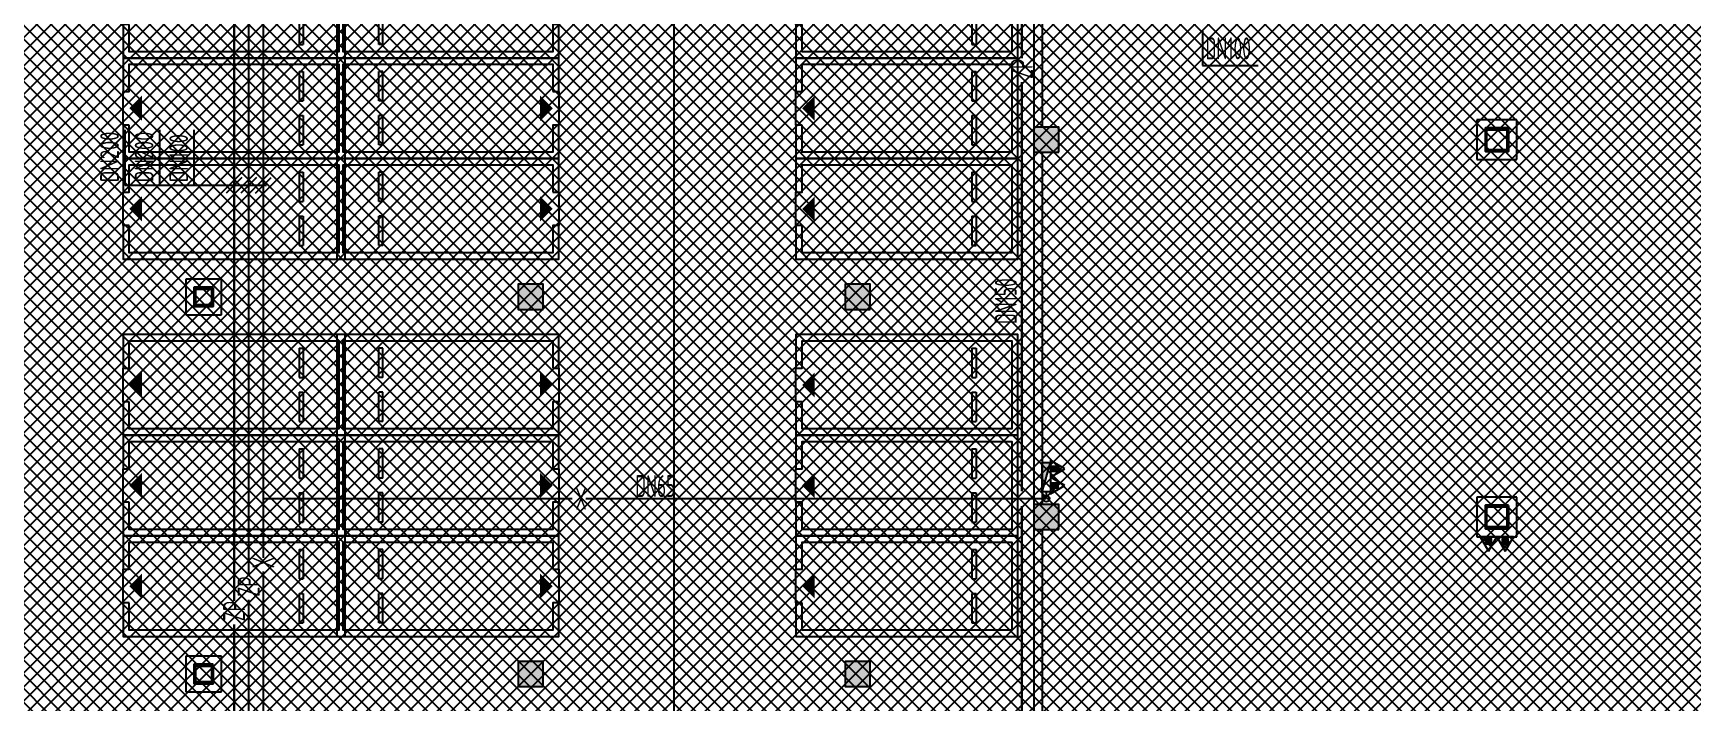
# Model space of a CAD drawing. Extents: x -2120532 to 1934524, y -1331911 to 424203.
# Drawn here: x -17677 to 21891, y -220923 to -204967 of the extents above; entities that cross this region are included whole.
import ezdxf

# ---------------------------------------------------------------- set-up
doc = ezdxf.new("R2010")
doc.units = 0
doc.header["$LTSCALE"] = 10
doc.linetypes.add('__DASH', pattern=[0.35, 0.25, -0.1])
for name, color, linetype in [('00-停车位', 67, 'Continuous'), ('A-COLUMN', 8, 'Continuous'), ('A-WALL', 2, 'Continuous'), ('PUB_HATCH', 8, 'Continuous'), ('S-柱', 51, 'Continuous'), ('S-柱-填充', 8, 'Continuous'), ('W-DIM_压力废', 3, 'Continuous'), ('W-DIM_喷淋', 3, 'Continuous'), ('W-DIM_消防', 3, 'Continuous'), ('W-EQUIP_消火栓', 7, 'Continuous'), ('W-EQUIP_灭火器', 7, 'Continuous'), ('W-PIPE-喷淋中', 6, 'Continuous'), ('W-PIPE-消防', 1, 'Continuous'), ('W-TEXT_喷淋', 7, 'Continuous'), ('W-TEXT_消防', 7, 'Continuous'), ('W-VPIPE-消防', 1, 'Continuous'), ('画水辅助', 6, 'Continuous'), ('车行线', 4, 'Continuous')]:
    doc.layers.add(name, color=color, linetype=linetype)
doc.layers.add('钢柱', color=51, linetype='Continuous', lineweight=35)
doc.styles.add('8B2_02', font='tssdeng.shx', dxfattribs={"width": 0.6, "bigfont": 'TSSDCHN.shx'})
doc.styles.add('_TWT_PIPEDN', font='TSSDENG', dxfattribs={"width": 0.8, "height": 3.5, "bigfont": 'TSSDCHN'})

# ---------------------------------------------------------------- blocks, each defined once
blk = doc.blocks.new('车位2400x5300')
at = {"layer": '00-停车位', "color": 251}
for p, q in [((-875, -1000), (-175, -1000)), ((-875, -1100), (-875, -1000)), ((-875, -1100), (-175, -1100)), ((-175, -1100), (-175, -1000)), ((175, -1000), (875, -1000)), ((175, -1100), (175, -1000)), ((175, -1100), (875, -1100)), ((875, -1100), (875, -1000)), ((400, -5300), (-400, -5300))]:
    blk.add_line(p, q, dxfattribs=at)
blk.add_lwpolyline([(400, -5150), (400, -5300), (1200, -5300), (1200, 0), (-1200, 0), (-1200, -5300), (-400, -5300), (-400, -5150), (-1050, -5150), (-1050, -150), (1050, -150), (1050, -5150), (400, -5150)], dxfattribs=at)
blk.add_lwpolyline([(0, -5150, 0, 600, 0), (0, -4850, 600, 600, 0)], format="xyseb", dxfattribs=at)
blk = doc.blocks.new('_FZH')
blk.add_lwpolyline([(-0.5, -0.5), (0.5, -0.5), (0.5, 0.5), (-0.5, 0.5)], close=True)
at = {"layer": 'PUB_HATCH'}
blk.add_solid([(-0.5, -0.5), (0.5, -0.5), (-0.5, 0.5), (0.5, 0.5)], dxfattribs=at)
blk = doc.blocks.new('$TwtSys$00000434')
for p, q in [((-0.5, 0.5), (-0.5, -0.5)), ((-0.5, -0.5), (0.5, 0.5)), ((0.5, 0.5), (-0.5, 0.5)), ((0.5, -0.5), (0.5, 0.5)), ((-0.5, -0.5), (0.5, -0.5))]:
    blk.add_line(p, q)
blk.add_solid([(0.5, -0.5), (0.5, 0.5), (-0.5, -0.5)])
blk = doc.blocks.new('$TwtSys$00000546')
h = blk.add_hatch()
h.set_pattern_fill('ANSI31', color=256, scale=200, style=0)
h.set_pattern_definition([(45, (-38543.802, -6670.83), (-17.67767, 17.67767), [])])
h.paths.add_polyline_path([(-65, 174), (65, 174), (65, 44), (-65, 44)])
for points in [[(0, 344), (-198, 0), (198, 0)], [(-65, 174), (65, 174), (65, 44), (-65, 44)]]:
    blk.add_lwpolyline(points, close=True)
blk = doc.blocks.new('A$C1C3C0163')
h = blk.add_hatch()
h.set_pattern_fill('ANSI37', color=8, scale=150)
h.set_pattern_definition([(45, (-601697.23, -233886.27), (-168.3798, 168.3798), []), (135, (-601697.23, -233886.27), (-168.3798, -168.3798), [])])
h.paths.add_polyline_path([(-80300, 5300), (-80300, -9000), (-62000, -9000), (-62000, -64625), (-76750, -64625), (-76750, -62675), (-73875, -62675), (-73775, -57275), (-100380, -57275), (-100572, -124002), (-71150, -123999), (-71150, -126437), (-63509, -133383), (-65550, -135650), (-61611, -139196), (-83885, -163934), (-83885, -174096), (-119589, -213750), (-196450, -213750), (-196450, -207800), (-209700, -193450), (-209700, -169150), (-201700, -169149), (-201700, 5300), (-192675, 5300)])

msp = doc.modelspace()

# ---------------------------------------------------------------- linework, layer by layer
at = {"layer": 'A-COLUMN', "color": 8}
for p, q in [((17716.4, -207035.4), (16766.4, -207035.4)), ((16766.4, -207035.4), (16766.4, -207985.4)), ((17716.4, -207985.4), (17716.4, -207035.4)), ((16766.4, -207985.4), (17716.4, -207985.4)), ((-13183.6, -210835.4), (-14033.6, -210835.4)), ((-14033.6, -210835.4), (-14033.6, -211685.4)), ((-13183.6, -211685.4), (-13183.6, -210835.4)), ((-14033.6, -211685.4), (-13183.6, -211685.4)), ((17716.4, -216035.4), (16766.4, -216035.4)), ((16766.4, -216035.4), (16766.4, -216985.4)), ((17716.4, -216985.4), (17716.4, -216035.4)), ((16766.4, -216985.4), (17716.4, -216985.4)), ((-13183.6, -219835.4), (-14033.6, -219835.4)), ((-14033.6, -219835.4), (-14033.6, -220685.4)), ((-13183.6, -220685.4), (-13183.6, -219835.4)), ((-14033.6, -220685.4), (-13183.6, -220685.4))]:
    msp.add_line(p, q, dxfattribs=at)
at = {"layer": 'A-WALL', "color": 8}
for p, q in [((6191.4, -203835.4), (6191.4, -207210.4)), ((6391.4, -203935.4), (6391.4, -207210.4)), ((6191.4, -207810.4), (6191.4, -216210.4)), ((6391.4, -207810.4), (6391.4, -216210.4)), ((6191.4, -216810.4), (6191.4, -225085.4)), ((6391.4, -216810.4), (6391.4, -225085.4))]:
    msp.add_line(p, q, dxfattribs=at)
at = {"layer": 'S-柱', "color": 8, "lineweight": 35}
for points in [[(17516.4, -207235.4), (16966.4, -207235.4), (16966.4, -207785.4), (17516.4, -207785.4)], [(17516.4, -207235.4), (16966.4, -207235.4), (16966.4, -207785.4), (17516.4, -207785.4)], [(17516.4, -216235.4), (16966.4, -216235.4), (16966.4, -216785.4), (17516.4, -216785.4)]]:
    msp.add_lwpolyline(points, close=True, dxfattribs=at)
at = {"layer": 'S-柱-填充', "color": 8, "lineweight": 35}
for points in [[(17486.4, -207755.4), (16996.4, -207755.4), (16996.4, -207265.4), (17486.4, -207265.4)], [(17486.4, -216755.4), (16996.4, -216755.4), (16996.4, -216265.4), (17486.4, -216265.4)]]:
    msp.add_lwpolyline(points, close=True, dxfattribs=at)
at = {"layer": 'W-DIM_压力废'}
for p, q in [((10216.4, -204917.8), (10216.4, -205742.8)), ((10216.4, -205742.8), (11544.9, -205742.8))]:
    msp.add_line(p, q, dxfattribs=at)
at = {"layer": 'W-DIM_消防'}
for p, q in [((-15483, -208600.3), (-15483, -207271.8)), ((-14658, -208600.3), (-14658, -207271.8)), ((-13833, -208600.3), (-13833, -207271.8)), ((-12698.3, -208414.7), (-13069.5, -208785.9)), ((-12350.9, -208414.7), (-12722.2, -208785.9)), ((-12372.2, -208785.9), (-12000.9, -208414.7)), ((-13833, -208600.3), (-15483, -208600.3)), ((-12111.6, -208600.3), (-13833, -208600.3))]:
    msp.add_line(p, q, dxfattribs=at)
at = {"layer": 'W-PIPE-喷淋中', "ltscale": 1.5, "const_width": 52.5}
for points in [[(-12883.9, -201905.4), (-12883.9, -218514)], [(-12536.6, -201905.4), (-12536.6, -217926.6)], [(5909.1, -205571.5), (5909.1, -203515.5)], [(5909.1, -215898.4), (5909.1, -206133.4)], [(5909.1, -221517.6), (5909.1, -216250.9)], [(-12536.6, -218488.5), (-12536.6, -233060.4)], [(-12883.9, -219075.9), (-12883.9, -231841.6)]]:
    msp.add_lwpolyline(points, dxfattribs=at)
at = {"layer": 'W-PIPE-消防', "ltscale": 1.5, "const_width": 52.5}
for points in [[(-12186.6, -216074.7), (-12186.6, -201729.1)], [(6491.4, -215999.7), (6491.4, -215913.4)], [(-4818.2, -216074.7), (-12186.6, -216074.7)], [(-12186.6, -217491), (-12186.6, -216074.7)], [(6491.4, -216074.7), (-4498.6, -216074.7)], [(-12186.6, -227867.7), (-12186.6, -217810.7)]]:
    msp.add_lwpolyline(points, dxfattribs=at)
at = {"layer": 'W-VPIPE-消防'}
msp.add_circle((6491.4, -216074.7), 75, dxfattribs=at)
at = {"layer": '车行线', "color": 8, "linetype": '__DASH', "ltscale": 1.5}
msp.add_lwpolyline([(-2383.6, -355528.5), (-2383.6, -174472.9)], dxfattribs=at)
at = {"layer": '钢柱', "color": 8, "lineweight": 35}
for points in [[(-13383.6, -211035.4), (-13833.6, -211035.4), (-13833.6, -211485.4), (-13383.6, -211485.4)], [(-13413.6, -211455.4), (-13803.6, -211455.4), (-13803.6, -211065.4), (-13413.6, -211065.4)], [(-13383.6, -220035.4), (-13833.6, -220035.4), (-13833.6, -220485.4), (-13383.6, -220485.4)], [(-13413.6, -220455.4), (-13803.6, -220455.4), (-13803.6, -220065.4), (-13413.6, -220065.4)]]:
    msp.add_lwpolyline(points, close=True, dxfattribs=at)

# ---------------------------------------------------------------- block references
at = {"layer": '00-停车位', "color": 8}
for p, rotation in [((-10233.6, -204360.4), 270), ((-10433.6, -204360.4), 90), ((5816.4, -204360.4), 270), ((-10233.6, -206760.4), 270), ((-10433.6, -206760.4), 90), ((5816.4, -206760.4), 270), ((-10233.6, -209160.4), 270), ((-10433.6, -209160.4), 90), ((5816.4, -209160.4), 270), ((-10233.6, -213360.4), 270), ((-10433.6, -213360.4), 90), ((5816.4, -213360.4), 270), ((-10233.6, -215760.4), 270), ((-10433.6, -215760.4), 90), ((5816.4, -215760.4), 270), ((-10233.6, -218160.4), 270), ((-10433.6, -218160.4), 90), ((5816.4, -218160.4), 270)]:
    msp.add_blockref('车位2400x5300', p, dxfattribs=dict(at, rotation=rotation))
at = {"layer": 'A-COLUMN', "color": 8, "xscale": 600, "yscale": 600, "zscale": 600, "rotation": 90}
for p in [(6491.4, -207510.4), (-5808.6, -211260.4), (1991.4, -211260.4), (6491.4, -216510.4), (-5808.6, -220260.4), (1991.4, -220260.4)]:
    msp.add_blockref('_FZH', p, dxfattribs=at)
at = {"layer": 'W-EQUIP_消火栓', "xscale": -700, "yscale": 200, "zscale": 700, "rotation": 270.0000000000067}
msp.add_blockref('$TwtSys$00000434', (6491.4, -215563.4), dxfattribs=at)
at = {"layer": 'W-EQUIP_灭火器'}
for p, rotation in [((6591.4, -215365), 270.0000000000067), ((6591.4, -215761.8), 270.0000000000067), ((17043, -216985.4), 180.0000000000067), ((17439.8, -216985.4), 180.0000000000067)]:
    msp.add_blockref('$TwtSys$00000546', p, dxfattribs=dict(at, rotation=rotation))
at = {"layer": '画水辅助'}
msp.add_blockref('A$C1C3C0163', (106241.4, -167810.4), dxfattribs=at)

# ---------------------------------------------------------------- texts
at = {"layer": 'W-DIM_压力废', "color": 7, "style": '8B2_02', "width": 0.6}
msp.add_text('DN100', height=525, rotation=360, dxfattribs=at).set_placement((10291.4, -205592.8))
at = {"layer": 'W-DIM_喷淋', "color": 7, "style": '8B2_02', "width": 0.6}
msp.add_text('DN150', height=525, rotation=90, dxfattribs=at).set_placement((5788.7, -211909.2, -5000))
at = {"layer": 'W-DIM_消防', "color": 7, "style": '_TWT_PIPEDN', "width": 0.752941}
for s, p in [('DN200', (-15633, -208525.3)), ('DN200', (-14808, -208525.3)), ('DN100', (-13983, -208525.3))]:
    msp.add_text(s, height=446.25, rotation=90, dxfattribs=at).set_placement(p)
at = {"layer": 'W-TEXT_喷淋', "style": '8B2_02', "width": 0.6}
for p in [(6171.6, -206058.4), (-12274.1, -218413.5), (-12621.4, -219000.9)]:
    msp.add_text('ZP', height=525, rotation=90, dxfattribs=at).set_placement(p)
at = {"layer": 'W-TEXT_消防', "style": '8B2_02', "width": 0.6}
for s, p in [('DN65', (-3314, -216037.2)), ('X', (-4743.2, -216337.2))]:
    msp.add_text(s, height=525, dxfattribs=at).set_placement(p)
msp.add_text('X', height=525, rotation=90, dxfattribs=at).set_placement((-11924.1, -217735.7))

doc.saveas('drawing.dxf')
